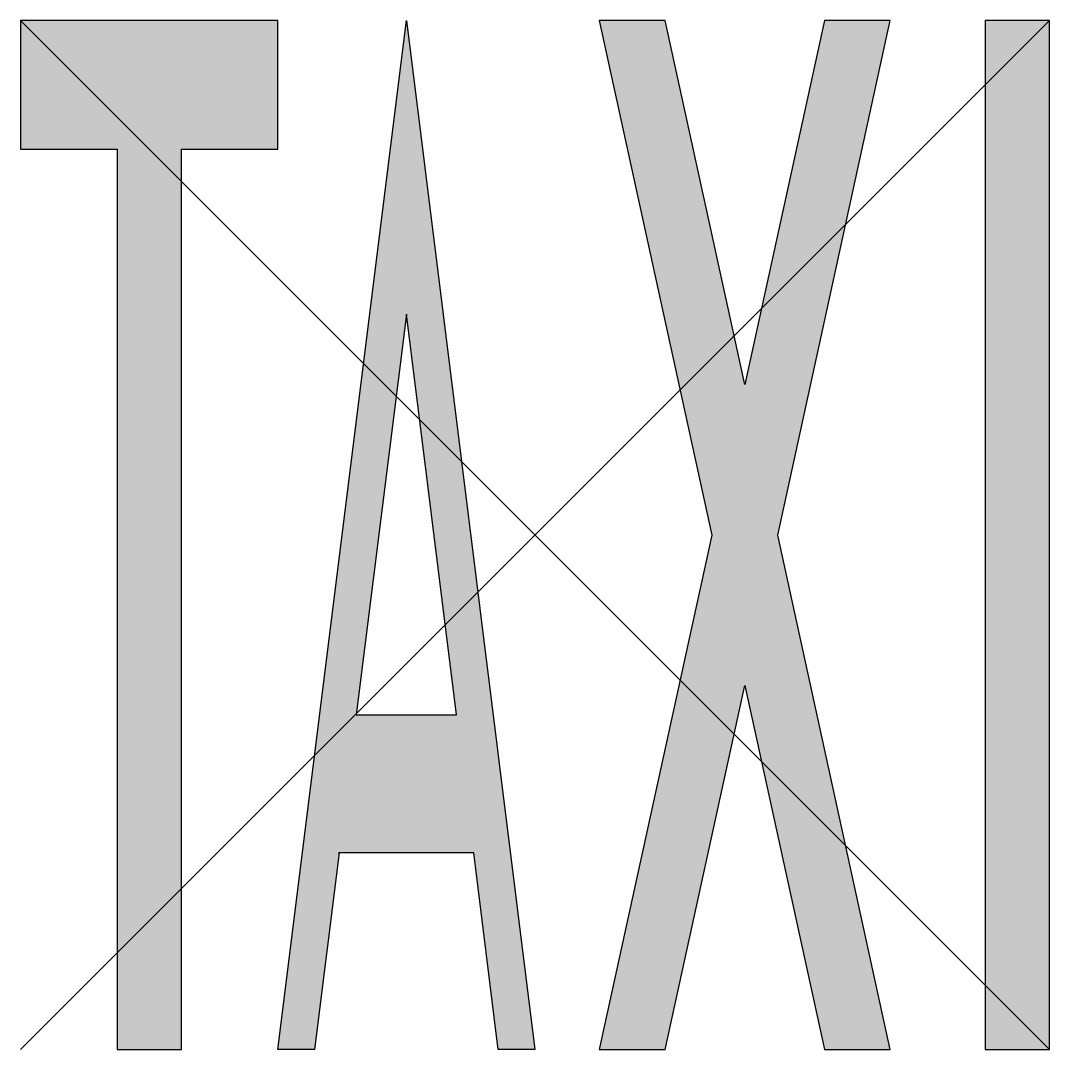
# Model space of a CAD drawing. Header units: metres. Extents: x -0.9 to 0.7, y 0 to 1.6.
import ezdxf

# ---------------------------------------------------------------- set-up
doc = ezdxf.new("R2010")
doc.units = ezdxf.units.M

msp = doc.modelspace()

# ---------------------------------------------------------------- hatches: boundary and pattern name
h = msp.add_hatch(color=256)
h.paths.add_polyline_path([(-0.65, 1.4), (-0.5, 1.4), (-0.5, 1.6), (-0.9, 1.6), (-0.9, 1.4), (-0.75, 1.4), (-0.75, 0), (-0.65, 0)])
h.paths.add_polyline_path([(-0.5, 0), (-0.4429, 0), (-0.4047, 0.3057), (-0.1953, 0.3057), (-0.1571, 0), (-0.1, 0), (-0.3, 1.6)])
h.paths.add_polyline_path([(-0.3, 1.1433), (-0.2221, 0.5204), (-0.3779, 0.5204)], flags=16)
h.paths.add_polyline_path([(0.175, 0.8), (0, 0), (0.1024, 0), (0.2262, 0.566), (0.35, 0), (0.4524, 0), (0.2774, 0.8), (0.4524, 1.6), (0.35, 1.6), (0.2262, 1.034), (0.1024, 1.6), (0, 1.6)])
h.paths.add_polyline_path([(0.6, 0), (0.7, 0), (0.7, 1.6), (0.6, 1.6)])

# ---------------------------------------------------------------- linework, layer by layer
at = {"flags": 128}
for points in [[(0.2774, 0.8), (0.4524, 1.6), (0.35, 1.6), (0.2262, 1.034), (0.1024, 1.6), (0, 1.6), (0.175, 0.8), (0, 0), (0.1024, 0), (0.2262, 0.566), (0.35, 0), (0.4524, 0)], [(-0.9, 1.6), (-0.9, 1.4), (-0.75, 1.4), (-0.75, 0), (-0.65, 0), (-0.65, 1.4), (-0.5, 1.4), (-0.5, 1.6)], [(-0.4047, 0.3057), (-0.4429, 0), (-0.5, 0), (-0.3, 1.6), (-0.1, 0), (-0.1571, 0), (-0.1953, 0.3057), (-0.4054, 0.3057)], [(0.6, 0), (0.7, 0), (0.7, 1.6), (0.6, 1.6)], [(-0.3779, 0.5204), (-0.2221, 0.5204), (-0.3, 1.1433)]]:
    msp.add_lwpolyline(points, close=True, dxfattribs=at)
for points in [[(0.7, 0), (-0.9, 1.6)], [(-0.9, 0), (0.7, 1.6)]]:
    msp.add_lwpolyline(points, dxfattribs=at)

doc.saveas('drawing.dxf')
